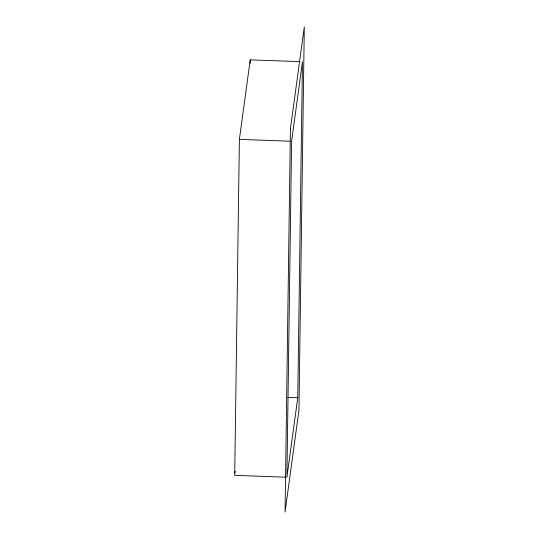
<?xml version="1.0" encoding="UTF-8"?>
<svg xmlns="http://www.w3.org/2000/svg" width="539" height="539" viewBox="0 0 539 539"><rect width="100%" height="100%" fill="white"/><g stroke="black" fill="none" stroke-linecap="round" stroke-linejoin="round"><path stroke-width="0.81" d="M299.96 61.662L250.231 59.849L239.39 139.372L234.701 475.344L286.081 477.217M250.184 63.218L250.231 59.849M297.757 397.728L302.446 61.756L291.606 141.272L286.91 477.244L297.757 397.728L287.813 397.364M235.038 472.858L235.26 471.201M239.39 139.372L289.948 141.218M290.406 128.834L285.057 512.05L298.95 410.166L304.299 26.95L290.406 128.834"/></g></svg>
